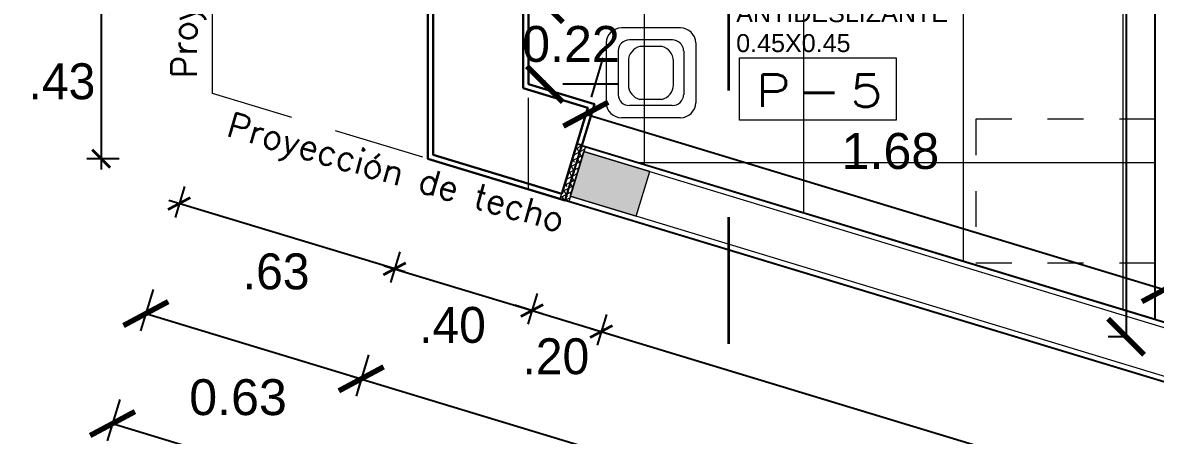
# Model space of a CAD drawing. Header units: millimetres. Extents: x -3570 to 5754, y -12788176 to 1214.
# Drawn here: x 3358.41 to 3361.565, y 1200.85 to 1201.999 of the extents above; entities that cross this region are included whole.
import ezdxf

# ---------------------------------------------------------------- set-up
doc = ezdxf.new("R2010")
doc.units = ezdxf.units.MM
for name, pattern in [('HIDDEN', [93.75, 62.5, -31.25]), ('HIDDEN2', [4.7625, 3.175, -1.5875]), ('Rayas Pequeñas', [0.705556, 0.352778, -0.352778]), ('RAYITAS', [0.375, 0.25, -0.125]), ('TRAZOS1', [0.15, 0.1, -0.05])]:
    doc.linetypes.add(name, pattern=pattern)
doc.layers.add('00. EQUIPAMIENTO.2.0', color=7, linetype='Continuous', lineweight=0, true_color=0x666666)
doc.layers.add('00. MOBILIARIOS.2.0', color=7, linetype='Continuous', lineweight=0, true_color=0x666666)
for name, color, linetype, lineweight in [('57. TEXTOS GENERALES (MÓDULOS).', 7, 'Continuous', 0), ('A-FACHADA 3', 3, 'Continuous', 20), ('A_ESPECIFICAIONES', 7, 'Continuous', 9), ('AREAS VERDES', 84, 'Continuous', 13), ('MOBILIARIOS MOVILES', 251, 'RAYITAS', 0), ('SGE_ESTRUCTURAS', 3, 'Continuous', 13), ('SGE_PISOS', 251, 'Continuous', 5), ('SGE_TABIQUE 1', 7, 'Continuous', 5), ('SGE_TEXTO-CHICOS-03', 3, 'Continuous', 9)]:
    doc.layers.add(name, color=color, linetype=linetype, lineweight=lineweight)
for name, color, linetype in [('COTAS-INTER', 7, 'Continuous'), ('manzanas', 2, 'Continuous'), ('PROYECCIONES-01', 1, 'HIDDEN'), ('TEXTURA-PASTEL-1', 8, 'Continuous')]:
    doc.layers.add(name, color=color, linetype=linetype)
doc.styles.add('COTAS', font='arial.ttf')
doc.styles.add('nemi', font='GOTHIC.TTF')
doc.styles.add('ROMANS', font='romans.shx')
doc.styles.add('ROMANS.SHX_S', font='romans.shx', dxfattribs={"width": 1.2, "height": 0.07})
doc.styles.get("Standard").update_dxf_attribs({"font": 'arial.ttf'})
doc.dimstyles.new('COTA NEMI', dxfattribs={"dimscale": 0, "dimtxt": 0.1, "dimasz": 0.05, "dimexe": 0.04, "dimexo": 0.1, "dimgap": 0.022, "dimtad": 2, "dimtih": 1, "dimtoh": 1, "dimzin": 5, "dimdsep": 46, "dimtxsty": 'nemi', "dimblk": 'ARCHTICK', "dimcen": 0, "dimdle": 0.03, "dimclrd": 1, "dimclre": 1, "dimclrt": 256, "dimaunit": 1, "dimazin": 0, "dimtfac": 1, "dimtix": 1, "dimtmove": 0, "dimatfit": 3, "dimldrblk": 'ARCHTICK', "dimfxl": 0.05, "dimfxlon": 1, "dimtolj": 1, "dimtzin": 0, "dimlwd": -1, "dimlwe": -1, "dimarcsym": 0})
doc.dimstyles.new('Escala1_50', dxfattribs={"dimtxt": 0.1, "dimasz": 0.1, "dimexe": 0.05, "dimexo": 0.25, "dimgap": 0.05, "dimtad": 2, "dimtih": 1, "dimtoh": 1, "dimzin": 1, "dimdsep": 46, "dimtxsty": 'COTAS', "dimblk": 'ARCHTICK', "dimcen": 0.04, "dimclrd": 1, "dimclre": 1, "dimclrt": 7, "dimadec": 0, "dimazin": 0, "dimtfac": 1, "dimtmove": 2, "dimatfit": 3, "dimfxl": 1, "dimtolj": 1, "dimtzin": 4, "dimarcsym": 0})

# ---------------------------------------------------------------- blocks, each defined once
blk = doc.blocks.new('_ArchTick')
at = {"color": 0, "linetype": 'Continuous', "const_width": 0.15}
blk.add_lwpolyline([(-0.5, -0.5), (0.5, 0.5)], dxfattribs=at)
blk = doc.blocks.new('*D359')
at = {"color": 1, "transparency": 16777216}
for p, q in [((3358.6286, 1202.0799), (3358.6286, 1201.5899)), ((3358.6786, 1202.0499), (3358.5886, 1202.0499)), ((3358.6786, 1201.6199), (3358.5886, 1201.6199))]:
    blk.add_line(p, q, dxfattribs=at)
at = {"layer": 'Defpoints', "color": 0, "lineweight": 30, "transparency": 16777216}
for p in [(3358.9386, 1202.0499), (3358.6286, 1201.6199), (3358.9386, 1201.6199)]:
    blk.add_point(p, dxfattribs=at)
at = {"color": 1, "transparency": 16777216, "xscale": 0.05, "yscale": 0.05, "zscale": 0.05}
for p, rotation in [((3358.6286, 1202.0499), 90), ((3358.6286, 1201.6199), 270)]:
    blk.add_blockref('_ArchTick', p, dxfattribs=dict(at, rotation=rotation))
at = {"transparency": 16777216, "insert": (3358.5192, 1201.8349), "char_height": 0.1, "attachment_point": 5, "style": 'nemi'}
blk.add_mtext('\\A1;.43', dxfattribs=at)
blk = doc.blocks.new('*D361')
at = {"color": 1, "transparency": 16777216}
for p, q in [((3358.3086, 1203.4967), (3358.3086, 1201.5899)), ((3358.3586, 1203.4667), (3358.2686, 1203.4667)), ((3358.3586, 1201.6199), (3358.2686, 1201.6199))]:
    blk.add_line(p, q, dxfattribs=at)
at = {"layer": 'Defpoints', "color": 0, "lineweight": 30, "transparency": 16777216}
for p in [(3358.6286, 1203.4667), (3358.3086, 1201.6199), (3358.6286, 1201.6199)]:
    blk.add_point(p, dxfattribs=at)
at = {"color": 1, "transparency": 16777216, "xscale": 0.05, "yscale": 0.05, "zscale": 0.05}
for p, rotation in [((3358.3086, 1203.4667), 90), ((3358.3086, 1201.6199), 270)]:
    blk.add_blockref('_ArchTick', p, dxfattribs=dict(at, rotation=rotation))
at = {"transparency": 16777216, "insert": (3358.1646, 1202.5433), "char_height": 0.1, "attachment_point": 5, "style": 'nemi'}
blk.add_mtext('\\A1;1.85', dxfattribs=at)
blk = doc.blocks.new('*D374')
at = {"color": 1, "transparency": 16777216}
for p, q in [((3358.8603, 1201.5428), (3358.8342, 1201.4567)), ((3359.4744, 1201.3045), (3358.8171, 1201.5037)), ((3359.4602, 1201.3611), (3359.4341, 1201.2749))]:
    blk.add_line(p, q, dxfattribs=at)
at = {"layer": 'Defpoints', "color": 0, "lineweight": 30, "transparency": 16777216}
for p in [(3358.9386, 1201.8012), (3359.5386, 1201.6199), (3358.8458, 1201.495)]:
    blk.add_point(p, dxfattribs=at)
at = {"color": 1, "transparency": 16777216, "xscale": 0.05, "yscale": 0.05, "zscale": 0.05}
for p, rotation in [((3358.8458, 1201.495), 163.1419091524851), ((3359.4457, 1201.3132), 343.1419091524851)]:
    blk.add_blockref('_ArchTick', p, dxfattribs=dict(at, rotation=rotation))
at = {"transparency": 16777216, "insert": (3359.1159, 1201.3055), "char_height": 0.1, "attachment_point": 5, "style": 'nemi'}
blk.add_mtext('\\A1;.63', dxfattribs=at)
blk = doc.blocks.new('*D375')
at = {"color": 1, "lineweight": -2, "transparency": 16777216}
for p, q in [((3358.7733, 1201.2557), (3358.7385, 1201.1409)), ((3358.753, 1201.1887), (3359.3529, 1201.007)), ((3359.3732, 1201.074), (3359.3384, 1200.9591))]:
    blk.add_line(p, q, dxfattribs=at)
at = {"layer": 'Defpoints', "color": 0, "lineweight": 30, "transparency": 16777216}
for p in [(3358.8458, 1201.495), (3359.4457, 1201.3132), (3359.3529, 1201.007)]:
    blk.add_point(p, dxfattribs=at)
at = {"color": 1, "lineweight": -2, "transparency": 16777216, "xscale": 0.1, "yscale": 0.1, "zscale": 0.1}
for p, rotation in [((3358.753, 1201.1887), 163.1419091523842), ((3359.3529, 1201.007), 343.1419091523842)]:
    blk.add_blockref('_ArchTick', p, dxfattribs=dict(at, rotation=rotation))
at = {"color": 7, "transparency": 16777216, "insert": (3359.0098, 1200.9553), "char_height": 0.1, "attachment_point": 5, "style": 'COTAS'}
blk.add_mtext('\\A1;0.63', dxfattribs=at)
blk = doc.blocks.new('*D376')
at = {"color": 1, "transparency": 16777216}
for p, q in [((3359.3674, 1201.0548), (3359.3413, 1200.9687)), ((3359.3242, 1201.0157), (3363.2356, 1199.8304)), ((3363.2214, 1199.887), (3363.1953, 1199.8008))]:
    blk.add_line(p, q, dxfattribs=at)
at = {"layer": 'Defpoints', "color": 0, "lineweight": 30, "transparency": 16777216}
for p in [(3359.4457, 1201.3132), (3363.2946, 1200.1287), (3363.2069, 1199.8391)]:
    blk.add_point(p, dxfattribs=at)
at = {"color": 1, "transparency": 16777216, "xscale": 0.05, "yscale": 0.05, "zscale": 0.05}
for p, rotation in [((3359.3529, 1201.007), 163.1419091524028), ((3363.2069, 1199.8391), 343.1419091524028)]:
    blk.add_blockref('_ArchTick', p, dxfattribs=dict(at, rotation=rotation))
at = {"transparency": 16777216, "insert": (3361.2464, 1200.3125), "char_height": 0.1, "attachment_point": 5, "style": 'nemi'}
blk.add_mtext('\\A1;4.03', dxfattribs=at)
blk = doc.blocks.new('*D379')
at = {"color": 1, "lineweight": -2, "transparency": 16777216}
for p, q in [((3358.6805, 1200.9495), (3358.6457, 1200.8346)), ((3358.6602, 1200.8825), (3363.6193, 1199.3798)), ((3363.6396, 1199.4468), (3363.6048, 1199.3319))]:
    blk.add_line(p, q, dxfattribs=at)
at = {"layer": 'Defpoints', "color": 0, "lineweight": 30, "transparency": 16777216}
for p in [(3358.753, 1201.1887), (3363.7121, 1199.686), (3363.6193, 1199.3798)]:
    blk.add_point(p, dxfattribs=at)
at = {"color": 1, "lineweight": -2, "transparency": 16777216, "xscale": 0.1, "yscale": 0.1, "zscale": 0.1}
for p, rotation in [((3358.6602, 1200.8825), 163.1419091088383), ((3363.6193, 1199.3798), 343.1419091088384)]:
    blk.add_blockref('_ArchTick', p, dxfattribs=dict(at, rotation=rotation))
at = {"color": 7, "transparency": 16777216, "insert": (3361.0966, 1199.9886), "char_height": 0.1, "attachment_point": 5, "style": 'COTAS'}
blk.add_mtext('\\A1;5.18', dxfattribs=at)
blk = doc.blocks.new('*D501')
at = {"color": 1, "transparency": 16777216}
for p, q in [((3359.4601, 1201.3611), (3359.434, 1201.275)), ((3359.4169, 1201.3219), (3359.8572, 1201.1885)), ((3359.843, 1201.245), (3359.8169, 1201.1589))]:
    blk.add_line(p, q, dxfattribs=at)
at = {"layer": 'Defpoints', "color": 0, "lineweight": 30, "transparency": 16777216}
for p in [(3359.5386, 1201.6199), (3359.9215, 1201.5039), (3359.8285, 1201.1972)]:
    blk.add_point(p, dxfattribs=at)
at = {"color": 1, "transparency": 16777216, "xscale": 0.05, "yscale": 0.05, "zscale": 0.05}
for p, rotation in [((3359.4456, 1201.3132), 163.1363101975871), ((3359.8285, 1201.1972), 343.1363101975871)]:
    blk.add_blockref('_ArchTick', p, dxfattribs=dict(at, rotation=rotation))
at = {"transparency": 16777216, "insert": (3359.6071, 1201.1565), "char_height": 0.1, "attachment_point": 5, "style": 'nemi'}
blk.add_mtext('\\A1;.40', dxfattribs=at)
blk = doc.blocks.new('*D502')
at = {"color": 1, "transparency": 16777216}
for p, q in [((3359.843, 1201.245), (3359.8169, 1201.1589)), ((3359.8285, 1201.1972), (3359.7807, 1201.2117)), ((3359.8285, 1201.1972), (3360.0214, 1201.1387)), ((3360.0359, 1201.1865), (3360.0098, 1201.1004)), ((3360.0214, 1201.1387), (3360.0693, 1201.1242))]:
    blk.add_line(p, q, dxfattribs=at)
at = {"layer": 'Defpoints', "color": 0, "lineweight": 30, "transparency": 16777216}
for p in [(3359.9215, 1201.5039), (3360.1188, 1201.4598), (3360.0214, 1201.1387)]:
    blk.add_point(p, dxfattribs=at)
at = {"color": 1, "transparency": 16777216, "xscale": 0.05, "yscale": 0.05, "zscale": 0.05}
for p, rotation in [((3359.8285, 1201.1972), 343.1363101975816), ((3360.0214, 1201.1387), 163.1363101975816)]:
    blk.add_blockref('_ArchTick', p, dxfattribs=dict(at, rotation=rotation))
at = {"transparency": 16777216, "insert": (3359.895, 1201.0692), "char_height": 0.1, "attachment_point": 5, "style": 'nemi'}
blk.add_mtext('\\A1;.20', dxfattribs=at)
blk = doc.blocks.new('*D503')
at = {"color": 1, "transparency": 16777216}
for p, q in [((3360.0359, 1201.1865), (3360.0098, 1201.1004)), ((3359.9927, 1201.1474), (3362.6852, 1200.3312)), ((3362.671, 1200.3878), (3362.6449, 1200.3016))]:
    blk.add_line(p, q, dxfattribs=at)
at = {"layer": 'Defpoints', "color": 0, "lineweight": 30, "transparency": 16777216}
for p in [(3360.1188, 1201.4598), (3362.7538, 1200.6609), (3362.6565, 1200.3399)]:
    blk.add_point(p, dxfattribs=at)
at = {"color": 1, "transparency": 16777216, "xscale": 0.05, "yscale": 0.05, "zscale": 0.05}
for p, rotation in [((3360.0214, 1201.1387), 163.1363101975816), ((3362.6565, 1200.3399), 343.1363101975816)]:
    blk.add_blockref('_ArchTick', p, dxfattribs=dict(at, rotation=rotation))
at = {"transparency": 16777216, "insert": (3361.3055, 1200.6289), "char_height": 0.1, "attachment_point": 5, "style": 'nemi'}
blk.add_mtext('\\A1;2.75', dxfattribs=at)
blk = doc.blocks.new('AR_Columneta+J')
at = {"true_color": 0x636466}
h = blk.add_hatch(color=251, dxfattribs=at)
h.dxf.hatch_style = 1
h.paths.add_polyline_path([(-0.025, 0.0651), (-0.2167, 0.0649), (-0.2167, -0.0651), (-0.025, -0.0649)])
at = {"layer": 'SGE_PISOS'}
h = blk.add_hatch(dxfattribs=at)
h.set_pattern_fill('ANSI38', color=256, scale=0.1)
h.set_pattern_definition([(45, (-46.227747, -23.795523), (-0.0088388348, 0.0088388348), []), (135, (-46.227747, -23.795523), (-0.0265165043, 0.0088388348), [0.03125, -0.01875])])
h.paths.add_polyline_path([(-0.025, 0.08), (0, 0.08), (0, -0.08), (-0.025, -0.08)])
at = {"layer": 'SGE_ESTRUCTURAS'}
for points in [[(-0.025, -0.0649), (-0.025, 0.0651), (-0.2167, 0.0649), (-0.2167, -0.0651)], [(-0.025, 0.08), (0, 0.08), (0, -0.08), (-0.025, -0.08)]]:
    blk.add_lwpolyline(points, close=True, dxfattribs=at)
blk = doc.blocks.new('*D309')
at = {"layer": 'COTAS-INTER', "color": 1, "lineweight": -2, "transparency": 16777216}
for p, q in [((1076.3201, 312.1853), (1076.287, 312.0764)), ((1076.2725, 312.0286), (1077.8838, 311.5401)), ((1077.9313, 311.6969), (1077.8983, 311.588))]:
    blk.add_line(p, q, dxfattribs=at)
at = {"layer": 'Defpoints', "color": 0, "transparency": 16777216}
for p in [(1076.2475, 311.9461), (1077.8838, 311.5401), (1077.8588, 311.4576)]:
    blk.add_point(p, dxfattribs=at)
at = {"layer": 'COTAS-INTER', "color": 1, "lineweight": -2, "transparency": 16777216, "xscale": 0.1, "yscale": 0.1, "zscale": 0.1}
for p, rotation in [((1076.2725, 312.0286), 163.1363108031817), ((1077.8838, 311.5401), 343.1363108031817)]:
    blk.add_blockref('_ArchTick', p, dxfattribs=dict(at, rotation=rotation))
at = {"layer": 'COTAS-INTER', "color": 7, "transparency": 16777216, "insert": (1077.121, 311.9255), "char_height": 0.1, "attachment_point": 5, "style": 'COTAS'}
blk.add_mtext('\\A1;1.68', dxfattribs=at)
blk = doc.blocks.new('*D311')
at = {"layer": 'COTAS-INTER', "color": 1, "lineweight": -2, "transparency": 16777216}
for p, q in [((1077.7688, 313.7525), (1077.7274, 313.7525)), ((1077.7774, 313.7525), (1077.7774, 311.4091)), ((1077.7688, 311.4091), (1077.7274, 311.4091))]:
    blk.add_line(p, q, dxfattribs=at)
at = {"layer": 'Defpoints', "color": 0, "transparency": 16777216}
for p in [(1078.0188, 313.7525), (1077.7774, 311.4091), (1078.0188, 311.4091)]:
    blk.add_point(p, dxfattribs=at)
at = {"layer": 'COTAS-INTER', "color": 1, "lineweight": -2, "transparency": 16777216, "xscale": 0.1, "yscale": 0.1, "zscale": 0.1}
for p, rotation in [((1077.7774, 313.7525), 90), ((1077.7774, 311.4091), 270)]:
    blk.add_blockref('_ArchTick', p, dxfattribs=dict(at, rotation=rotation))
at = {"layer": 'COTAS-INTER', "color": 7, "transparency": 16777216, "insert": (1077.5969, 312.5808), "char_height": 0.1, "attachment_point": 5, "style": 'COTAS'}
blk.add_mtext('\\A1;2.34', dxfattribs=at)
blk = doc.blocks.new('*D315')
at = {"layer": 'COTAS-INTER', "color": 1, "lineweight": -2, "transparency": 16777216}
for p, q in [((1076.1585, 312.3346), (1076.1585, 312.3245)), ((1076.3627, 312.3346), (1076.2085, 312.3346)), ((1076.1585, 312.1123), (1076.1585, 312.1224)), ((1076.3627, 312.1123), (1076.2085, 312.1123))]:
    blk.add_line(p, q, dxfattribs=at)
at = {"layer": 'Defpoints', "color": 0, "transparency": 16777216}
for p in [(1076.1127, 312.3346, -99722446.6615), (1076.1127, 312.1123, -99722446.6615), (1076.1585, 312.1123)]:
    blk.add_point(p, dxfattribs=at)
at = {"layer": 'COTAS-INTER', "color": 1, "lineweight": -2, "transparency": 16777216, "xscale": 0.1, "yscale": 0.1, "zscale": 0.1}
for p, rotation in [((1076.1585, 312.3346), 90), ((1076.1585, 312.1123), 270)]:
    blk.add_blockref('_ArchTick', p, dxfattribs=dict(at, rotation=rotation))
at = {"layer": 'COTAS-INTER', "color": 7, "transparency": 16777216, "insert": (1076.2313, 312.2235), "char_height": 0.1, "attachment_point": 5, "style": 'COTAS'}
blk.add_mtext('\\A1;0.22', dxfattribs=at)
blk = doc.blocks.new('5V55V5V')
at = {"layer": '00. EQUIPAMIENTO.2.0'}
for p, q in [((1085.4174, 311.6513), (1085.2537, 311.6513)), ((1085.2106, 311.6101), (1085.2106, 311.4424)), ((1085.3951, 311.6179), (1085.2756, 311.6179)), ((1085.4606, 311.6101), (1085.4606, 311.4424)), ((1085.2441, 311.5878), (1085.2441, 311.4654)), ((1085.3658, 311.5999), (1085.3049, 311.5999)), ((1085.4267, 311.5878), (1085.4267, 311.4654)), ((1085.2726, 311.5594), (1085.2726, 311.4926)), ((1085.3981, 311.4926), (1085.3981, 311.5594)), ((1085.3658, 311.4521), (1085.3049, 311.4521)), ((1085.3951, 311.4353), (1085.2756, 311.4353)), ((1085.4174, 311.4013), (1085.2537, 311.4013))]:
    blk.add_line(p, q, dxfattribs=at)
for centre, radius, start, end in [((1085.2534, 311.6085), 0.0428, 89.5065, 177.8098), ((1085.4178, 311.6085), 0.0428, 2.1902, 90.4935), ((1085.2753, 311.5866), 0.0313, 89.5065, 177.8098), ((1085.3954, 311.5866), 0.0313, 2.1902, 90.4935), ((1085.3151, 311.5586), 0.0425, 103.9138, 178.998), ((1085.3556, 311.5586), 0.0425, 1.002, 76.0862), ((1085.3151, 311.4934), 0.0425, 181.002, 256.0862), ((1085.3556, 311.4934), 0.0425, 283.9138, 358.998), ((1085.2753, 311.4666), 0.0313, 182.1902, 270.4935), ((1085.3954, 311.4666), 0.0313, 269.5065, 357.8098), ((1085.2534, 311.4441), 0.0428, 182.1902, 270.4935), ((1085.4178, 311.4441), 0.0428, 269.5065, 357.8098)]:
    blk.add_arc(centre, radius, start, end, dxfattribs=at)
at = {"layer": '00. MOBILIARIOS.2.0', "linetype": 'TRAZOS1'}
for p, q in [((1086.7405, 311.3971), (1086.2405, 311.3971)), ((1086.2405, 311.3971), (1086.2405, 310.9971)), ((1086.7405, 310.9971), (1086.7405, 311.3971)), ((1086.2405, 310.9971), (1086.7405, 310.9971))]:
    blk.add_line(p, q, dxfattribs=at)
blk = doc.blocks.new('2SD2S2D2')
at = {"layer": 'AREAS VERDES', "true_color": 0x939598}
h = blk.add_hatch(dxfattribs=at)
h.set_pattern_fill('ANSI37', color=252, scale=0.14, angle=45)
h.set_pattern_definition([(90, (519.3417, -2005.45822), (-0.4445, 0), []), (180, (519.3417, -2005.45822), (-3e-17, -0.4445), [])])
h.paths.add_polyline_path([(1077.8588, 311.4576), (1077.8588, 313.6433), (1077.8212, 313.6433), (1077.8212, 312.7785, -0.414214), (1076.9564, 313.6433), (1076.9188, 313.6433), (1076.9188, 313.5914), (1076.2627, 313.5914), (1076.2627, 313.4714), (1076.1127, 313.4714), (1076.1127, 313.3214), (1076.1127, 313.3214), (1075.9927, 313.3214), (1075.9927, 312.3346), (1076.1127, 312.3346), (1076.1127, 312.1123), (1076.2967, 312.0565), (1076.2619, 311.9417)])
h.paths.add_polyline_path([(1077.1581, 312.6735), (1076.8617, 312.6735, -0.414214), (1076.8369, 312.6982), (1076.8369, 312.7725, -0.414214), (1076.8617, 312.7972), (1077.1581, 312.7972, -0.414214), (1077.1828, 312.7725), (1077.1828, 312.6982, -0.414214)], flags=16)
h.paths.add_polyline_path([(1076.6735, 312.1743), (1077.2939, 312.1743), (1077.2939, 312.4451), (1076.6735, 312.4451)], flags=24)
h.paths.add_polyline_path([(1076.6572, 312.5443), (1077.2083, 312.5443), (1077.2083, 312.6473), (1076.6572, 312.6473)], flags=24)
h.paths.add_polyline_path([(1076.6483, 312.78), (1077.3504, 312.78), (1077.3504, 312.9861), (1076.6483, 312.9861)], flags=24)
at = {"color": 18, "true_color": 0x000000}
blk.add_line((1076.2619, 311.9417), (1076.2475, 311.9461), dxfattribs=at)
at = {"color": 242, "true_color": 0xcd2027}
blk.add_line((1076.2154, 311.7886), (1076.2154, 311.7886), dxfattribs=at)
at = {"color": 116, "true_color": 0x136734}
blk.add_lwpolyline([(1077.8588, 311.4576), (1077.8588, 313.7514)], dxfattribs=at)
at = {"color": 252, "true_color": 0x939598}
blk.add_lwpolyline([(1075.9927, 312.3346), (1076.1127, 312.3346), (1076.1127, 312.1123), (1076.2967, 312.0565), (1076.2619, 311.9417), (1077.8588, 311.4576), (1077.8588, 313.6444), (1076.9188, 313.6444), (1076.9188, 313.5914), (1076.2627, 313.5914), (1076.2627, 313.4714), (1076.1127, 313.4714), (1076.1127, 313.3214), (1075.9927, 313.3214), (1075.9927, 312.3346)], dxfattribs=at)
at = {"transparency": 16777216}
blk.add_lwpolyline([(1075.8327, 311.9046), (1076.2154, 311.7886), (1076.2967, 312.0565), (1076.1127, 312.1123), (1076.1127, 312.3346), (1075.8327, 312.3346), (1075.8327, 311.9046)], dxfattribs=at)
at = {"lineweight": 30, "transparency": 16777216}
blk.add_lwpolyline([(1076.0977, 312.1012), (1076.0977, 312.3196), (1075.8477, 312.3196), (1075.8477, 311.9157), (1076.2055, 311.8073), (1076.278, 312.0465)], close=True, dxfattribs=at)
at = {"color": 18, "true_color": 0x000000}
for points in [[(1076.2154, 311.7886), (1076.2619, 311.9417), (1079.3087, 311.0181)], [(1079.3837, 310.8282), (1076.2154, 311.7886)]]:
    blk.add_lwpolyline(points, dxfattribs=at)
at = {"layer": 'manzanas'}
blk.add_lwpolyline([(1075.8327, 311.9046), (1075.8324, 313.7514), (1079.5889, 313.7514), (1079.5887, 310.7661), (1075.8327, 311.9046)], dxfattribs=at)
at = {"layer": 'PROYECCIONES-01', "linetype": 'HIDDEN2', "lineweight": 0, "ltscale": 0.08}
blk.add_lwpolyline([(1075.2327, 314.3514), (1080.1888, 314.3514), (1080.1939, 310.5826), (1075.2327, 312.0865), (1075.2319, 314.3494)], dxfattribs=at)
blk.add_lwpolyline([(1075.8327, 311.9046), (1076.1127, 311.8197), (1076.1127, 313.7514), (1075.8327, 313.7514)], close=True, dxfattribs=at)
at = {"layer": 'SGE_TABIQUE 1', "color": 5}
blk.add_lwpolyline([(1079.3237, 310.862), (1076.2294, 311.8), (1076.2671, 311.9244), (1079.3087, 311.0024)], dxfattribs=at)
at = {"layer": 'TEXTURA-PASTEL-1', "color": 18, "lineweight": 0, "true_color": 0x000000}
blk.add_lwpolyline([(1076.7007, 312.1854), (1077.1373, 312.1854), (1077.1373, 312.0117), (1076.7007, 312.0117)], close=True, dxfattribs=at)
at = {"rotation": 163.136378099538}
blk.add_blockref('AR_Columneta+J', (1076.2243, 311.8695), dxfattribs=at)
at = {"layer": 'MOBILIARIOS MOVILES', "color": 252, "lineweight": 0, "true_color": 0x939598}
blk.add_blockref('5V55V5V', (-8.8816, 0.6175), dxfattribs=at)
at = {"layer": '57. TEXTOS GENERALES (MÓDULOS).', "transparency": 16777216, "insert": (1076.6914, 312.2008), "char_height": 0.05, "attachment_point": 7}
blk.add_mtext_dynamic_manual_height_columns('PISO CERAMICO ANTIDESLIZANTE 0.45X0.45', width=0.828506, gutter_width=12.5, heights=[0], dxfattribs=at)
at = {"layer": 'A_ESPECIFICAIONES', "color": 18, "true_color": 0x000000, "insert": (1076.7466, 312.1391), "char_height": 0.09, "attachment_point": 1, "style": 'ROMANS.SHX_S'}
blk.add_mtext_dynamic_manual_height_columns('{\\T1.2;P-5}', width=0.370067, gutter_width=12.5, heights=[0], dxfattribs=at)
at = {"layer": 'SGE_TEXTO-CHICOS-03', "char_height": 0.07, "width": 1.605957, "attachment_point": 8, "style": 'ROMANS'}
for insert, rotation in [((1075.2122, 312.615), 90), ((1075.7278, 311.8115), 343.9104)]:
    blk.add_mtext('Proyección de techo ', dxfattribs=dict(at, insert=insert, rotation=rotation))
at = {"layer": 'COTAS-INTER', "color": 18, "true_color": 0x000000}
for p1, p2, distance, picture, middle in [((1078.0188, 313.7525), (1078.0188, 311.4091), -0.2414, '*D311', (1077.5969, 312.5808)), ((1076.2475, 311.9461), (1077.8588, 311.4576), 0.0862, '*D309', (1077.121, 311.9255))]:
    dim = blk.add_aligned_dim(p1=p1, p2=p2, distance=distance, dimstyle='Escala1_50', dxfattribs=at)
    dim.commit()
    dim.dimension.update_dxf_attribs({"geometry": picture, "text_midpoint": middle})
at = {"layer": 'COTAS-INTER'}
dim = blk.add_linear_dim(base=(1076.1585, 312.1123, 99722446.6615), p1=(1076.1127, 312.3346), p2=(1076.1127, 312.1123), angle=90, dimstyle='Escala1_50', dxfattribs=at)
dim.commit()
dim.dimension.update_dxf_attribs({"geometry": '*D315', "text_midpoint": (1076.2313, 312.2235, 99722446.6615), "dimtype": 128})

msp = doc.modelspace()

# ---------------------------------------------------------------- linework, layer by layer
at = {"layer": 'A-FACHADA 3', "color": 1, "linetype": 'Rayas Pequeñas', "lineweight": 35}
msp.add_line((3360.3764, 1198.988), (3360.3766, 1205.0192), dxfattribs=at)

# ---------------------------------------------------------------- block references
at = {"color": 251, "true_color": 0x636466}
msp.add_blockref('2SD2S2D2', (2283.7059, 889.7153), dxfattribs=at)

# ---------------------------------------------------------------- dimensions: what is measured, and where the dimension line sits
for base, p1, p2, angle, picture, middle in [((3358.3086, 1201.6199), (3358.6286, 1203.4667), (3358.6286, 1201.6199), 90, '*D361', (3358.1646, 1202.5433)), ((3358.6286, 1201.6199), (3358.9386, 1202.0499), (3358.9386, 1201.6199), 90, '*D359', (3358.5192, 1201.8349)), ((3358.8458, 1201.495), (3359.5386, 1201.6199), (3358.9386, 1201.8012), 343.1419, '*D374', (3359.1159, 1201.3055)), ((3363.2069, 1199.8391), (3359.4457, 1201.3132), (3363.2946, 1200.1287), 163.1419, '*D376', (3361.2464, 1200.3125))]:
    dim = msp.add_linear_dim(base=base, p1=p1, p2=p2, angle=angle, dimstyle='COTA NEMI', override={"dimscale": 1}, dxfattribs=at)
    dim.commit()
    dim.dimension.update_dxf_attribs({"geometry": picture, "text_midpoint": middle})
at = {"color": 217, "true_color": 0x93278f}
dim = msp.add_aligned_dim(p1=(3359.5386, 1201.6199), p2=(3359.9215, 1201.5039), distance=-0.3205, dimstyle='COTA NEMI', override={"dimscale": 1}, dxfattribs=at)
dim.commit()
dim.dimension.update_dxf_attribs({"geometry": '*D501', "text_midpoint": (3359.6071, 1201.1565)})
at = {"color": 251, "true_color": 0x636466}
for p1, p2, picture, middle in [((3358.8458, 1201.495), (3359.4457, 1201.3132), '*D375', (3359.0098, 1200.9553)), ((3358.753, 1201.1887), (3363.7121, 1199.686), '*D379', (3361.0966, 1199.9886))]:
    dim = msp.add_aligned_dim(p1=p1, p2=p2, distance=-0.32, dimstyle='Escala1_50', dxfattribs=at)
    dim.commit()
    dim.dimension.update_dxf_attribs({"geometry": picture, "text_midpoint": middle})
at = {"color": 217, "true_color": 0x93278f}
for base, p1, p2, picture, middle in [((3360.0214, 1201.1387), (3359.9215, 1201.5039), (3360.1188, 1201.4598), '*D502', (3359.895, 1201.0692)), ((3362.6565, 1200.3399), (3360.1188, 1201.4598), (3362.7538, 1200.6609), '*D503', (3361.3055, 1200.6289))]:
    dim = msp.add_linear_dim(base=base, p1=p1, p2=p2, angle=163.1363, dimstyle='COTA NEMI', override={"dimscale": 1, "dimtmove": 1}, dxfattribs=at)
    dim.commit()
    dim.dimension.update_dxf_attribs({"geometry": picture, "text_midpoint": middle})

doc.saveas('drawing.dxf')
